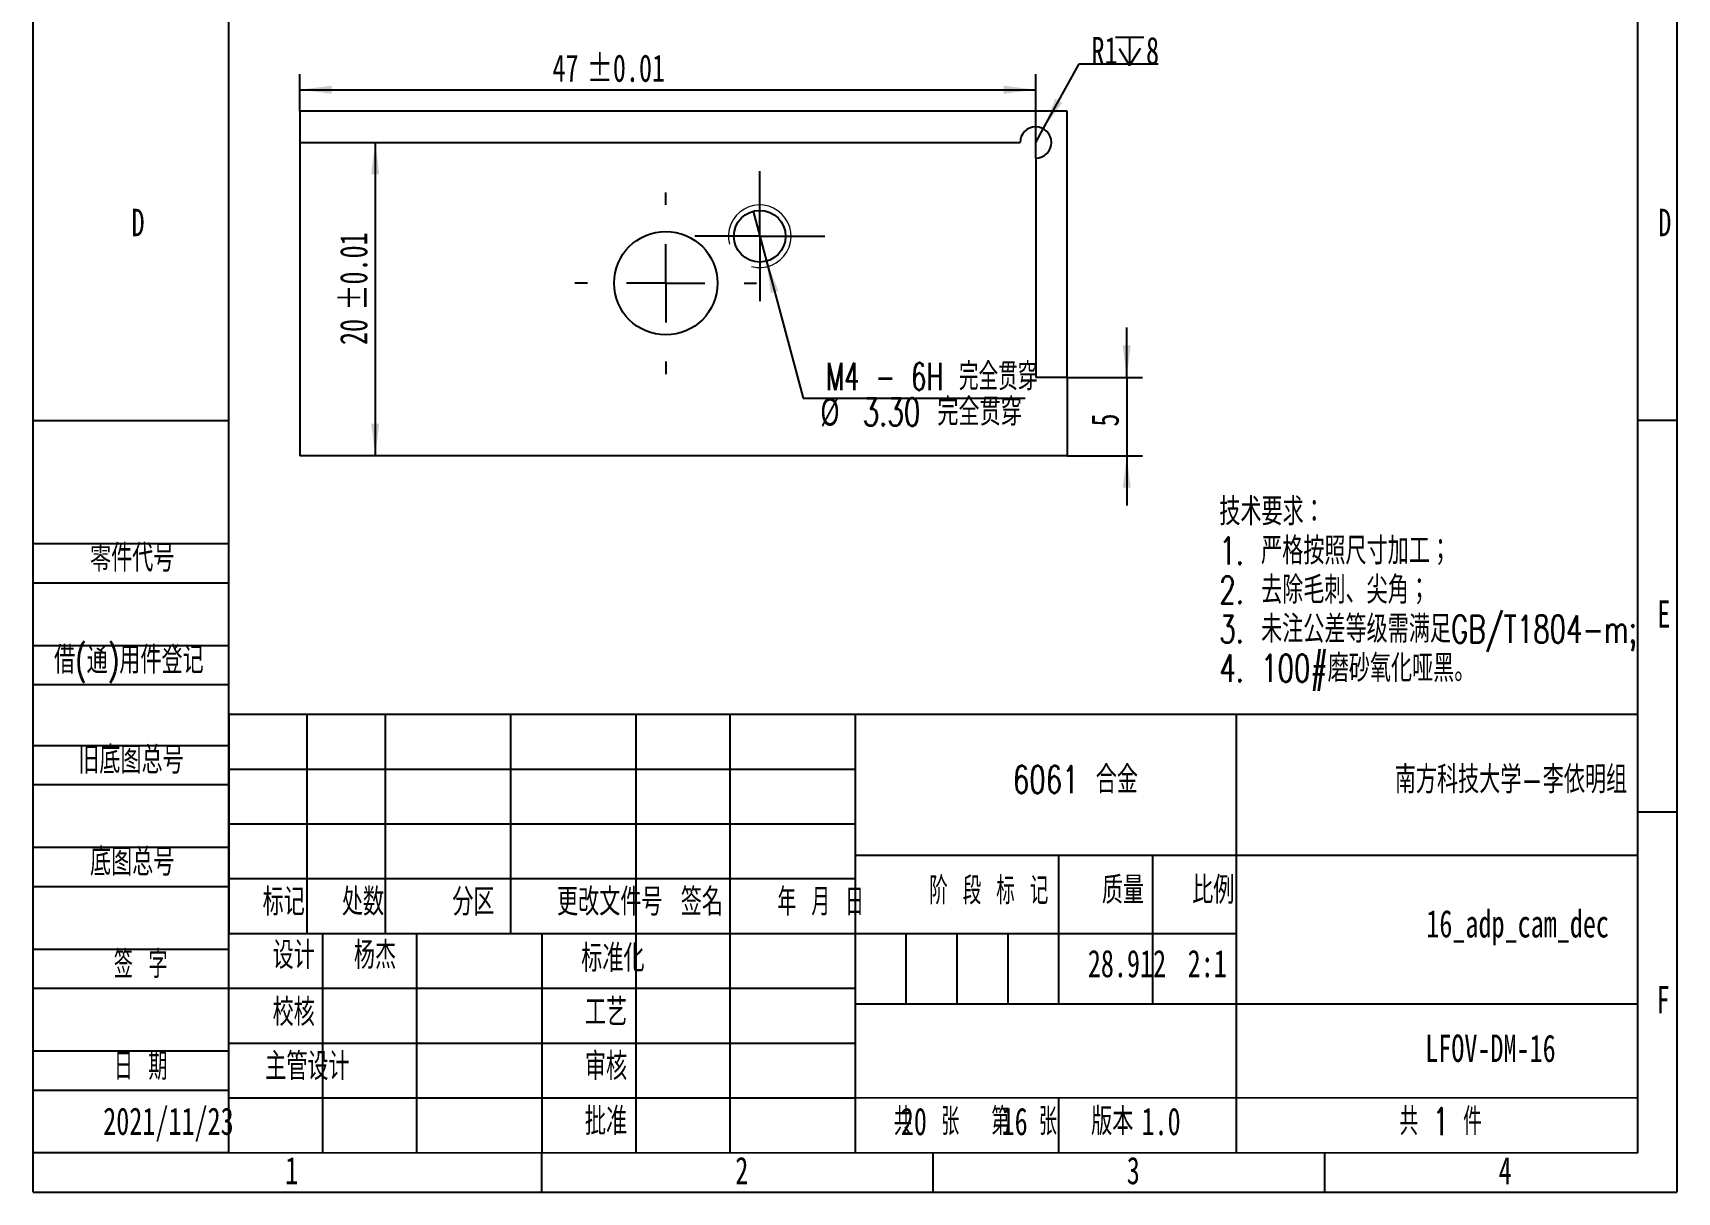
# Model space of a CAD drawing. Header units: millimetres. Extents: x 0 to 210, y 0 to 297.
# Drawn here: x 0 to 210, y 0 to 148 of the extents above; entities that cross this region are included whole.
import ezdxf

# ---------------------------------------------------------------- set-up
doc = ezdxf.new("R2010")
doc.units = ezdxf.units.MM
doc.layers.add('图框', color=7, linetype='Continuous')
doc.layers.add('图纸格式', color=7, linetype='Continuous')
doc.layers.add('根据设置的颜色创建', color=7, linetype='Continuous', lineweight=25)
doc.styles.add('SLDTEXTSTYLE0', font='TXT', dxfattribs={"width": 0.7, "bigfont": 'bigfont'})
doc.styles.add('SLDTEXTSTYLE1', font='TXT', dxfattribs={"width": 0.62, "bigfont": 'bigfont'})
doc.styles.add('SLDTEXTSTYLE2', font='TXT', dxfattribs={"width": 0.614286, "bigfont": 'bigfont'})
doc.styles.add('SLDTEXTSTYLE3', font='TXT', dxfattribs={"width": 0.6, "bigfont": 'bigfont'})
doc.styles.add('SLDTEXTSTYLE4', font='TXT', dxfattribs={"width": 0.633333, "bigfont": 'bigfont'})
doc.styles.add('SLDTEXTSTYLE5', font='TXT', dxfattribs={"width": 0.7})
doc.styles.add('SLDTEXTSTYLE7', font='TXT', dxfattribs={"width": 0.65, "bigfont": 'bigfont'})
doc.dimstyles.new('SLDDIMSTYLE1', dxfattribs={"dimtxt": 3.5, "dimasz": 4.08, "dimexe": 0, "dimexo": 0.0625, "dimgap": 0.875, "dimtad": 2, "dimlfac": 0.5, "dimrnd": 1e-09, "dimzin": 12, "dimdsep": 46, "dimtxsty": 'SLDTEXTSTYLE5', "dimsah": 1, "dimcen": 0.09, "dimadec": 0, "dimazin": 3, "dimtol": 1, "dimtp": 0.01, "dimtm": 0.01, "dimtfac": 1, "dimtofl": 0, "dimtmove": 0, "dimatfit": 3, "dimfxl": 0, "dimfrac": 2, "dimtolj": 1, "dimarcsym": 0})
doc.dimstyles.new('SLDDIMSTYLE7', dxfattribs={"dimtxt": 3.5, "dimasz": 4.08, "dimexe": 0, "dimexo": 0.0625, "dimgap": 0.875, "dimtad": 0, "dimtih": 1, "dimtoh": 1, "dimlfac": 0.5, "dimrnd": 1e-09, "dimzin": 12, "dimdsep": 46, "dimtxsty": 'SLDTEXTSTYLE5', "dimsah": 1, "dimcen": 0, "dimadec": 0, "dimazin": 3, "dimtfac": 1, "dimtofl": 0, "dimtmove": 0, "dimatfit": 3, "dimfxl": 0, "dimfrac": 2, "dimtolj": 1, "dimtzin": 12, "dimarcsym": 0})
doc.dimstyles.new('SLDDIMSTYLE8', dxfattribs={"dimtxt": 3.5, "dimasz": 4.08, "dimexe": 0, "dimexo": 0.0625, "dimgap": 0.875, "dimtad": 0, "dimtih": 1, "dimtoh": 1, "dimdec": 6, "dimlfac": 0.5, "dimrnd": 1e-09, "dimzin": 12, "dimdsep": 46, "dimtxsty": 'SLDTEXTSTYLE5', "dimblk1": 'NONE', "dimsah": 1, "dimcen": 0, "dimadec": 0, "dimazin": 3, "dimtfac": 1, "dimtmove": 0, "dimatfit": 3, "dimldrblk": 'NONE', "dimfxl": 0, "dimfrac": 2, "dimtolj": 1, "dimtzin": 12, "dimarcsym": 0})
doc.dimstyles.new('SLDDIMSTYLE9', dxfattribs={"dimtxt": 3.5, "dimasz": 4.08, "dimexe": 0, "dimexo": 0.0625, "dimgap": 0.875, "dimtad": 2, "dimlfac": 0.5, "dimrnd": 1e-09, "dimzin": 12, "dimdsep": 46, "dimtxsty": 'SLDTEXTSTYLE5', "dimsah": 1, "dimcen": 0.09, "dimadec": 0, "dimazin": 3, "dimtfac": 1, "dimtmove": 0, "dimatfit": 0, "dimfxl": 0, "dimfrac": 2, "dimtolj": 1, "dimtzin": 12, "dimarcsym": 0})

# ---------------------------------------------------------------- blocks, each defined once
blk = doc.blocks.new('SW_NOTE_0')
at = {"layer": '图纸格式', "color": 0, "char_height": 3.5, "attachment_point": 1, "style": 'SLDTEXTSTYLE0'}
for s, insert in [('技术要求：', (0, 4.51)), ('1. 严格按照尺寸加工；', (0, -0.49)), ('2. 去除毛刺、尖角；', (0, -5.49)), ('3. 未注公差等级需满足GB/T1804-m;', (0, -10.49)), ('4. 100#磨砂氧化哑黑。', (0, -15.49))]:
    blk.add_mtext(s, dxfattribs=dict(at, insert=insert))
blk = doc.blocks.new('_D_15')
at = {"layer": '根据设置的颜色创建'}
for p, q in [((91.98, 125.22), (93.69, 118.85)), ((93.69, 118.85), (98.38, 101.35)), ((98.38, 101.35), (126.72, 101.35))]:
    blk.add_line(p, q, dxfattribs=at)
blk.add_solid([(93.69, 118.85), (94.25, 114.77), (95.23, 115.04)], dxfattribs=at)
at = {"layer": '根据设置的颜色创建', "char_height": 3.5, "attachment_point": 1}
for s, insert, style in [('M4 - 6H 完全贯穿', (101.28, 105.86), 'SLDTEXTSTYLE7'), ('%%c', (100.56, 101.36), 'SLDTEXTSTYLE5'), ('3.30 完全贯穿', (105.99, 101.34), 'SLDTEXTSTYLE0')]:
    blk.add_mtext(s, dxfattribs=dict(at, insert=insert, style=style))
blk = doc.blocks.new('_None')
blk = doc.blocks.new('_D_16')
at = {"layer": '根据设置的颜色创建'}
for p, q in [((34.08, 138.01), (34.08, 142.74)), ((34.08, 140.74), (128.08, 140.74)), ((128.08, 132.01), (128.08, 142.74))]:
    blk.add_line(p, q, dxfattribs=at)
for points in [[(34.08, 140.74), (38.16, 140.23), (38.16, 141.25)], [(128.08, 140.74), (124, 141.25), (124, 140.23)]]:
    blk.add_solid(points, dxfattribs=at)
at = {"layer": '根据设置的颜色创建', "char_height": 3.5, "attachment_point": 1, "style": 'SLDTEXTSTYLE5'}
for s, insert in [('47', (66.36, 145.25)), ('±0.01', (70.74, 145.25))]:
    blk.add_mtext(s, dxfattribs=dict(at, insert=insert))
blk = doc.blocks.new('_D_17')
at = {"layer": '根据设置的颜色创建'}
blk.add_line((43.72, 134.01), (43.72, 94.01), dxfattribs=at)
for points in [[(43.72, 134.01), (43.21, 129.93), (44.23, 129.93)], [(43.72, 94.01), (44.23, 98.09), (43.21, 98.09)]]:
    blk.add_solid(points, dxfattribs=at)
at = {"layer": '根据设置的颜色创建', "char_height": 3.5, "attachment_point": 1, "rotation": 90, "style": 'SLDTEXTSTYLE5'}
for s, insert in [('±0.01', (39.21, 112.53)), ('20', (39.21, 108.14))]:
    blk.add_mtext(s, dxfattribs=dict(at, insert=insert))
blk = doc.blocks.new('_D_18')
at = {"layer": '根据设置的颜色创建'}
for p, q in [((139.71, 104.01), (139.71, 110.36)), ((132.08, 104.01), (141.71, 104.01)), ((139.71, 104.01), (139.71, 94.01)), ((132.08, 94.01), (141.71, 94.01)), ((139.71, 94.01), (139.71, 87.66))]:
    blk.add_line(p, q, dxfattribs=at)
for points in [[(139.71, 104.01), (140.21, 108.09), (139.2, 108.09)], [(139.71, 94.01), (139.2, 89.93), (140.21, 89.93)]]:
    blk.add_solid(points, dxfattribs=at)
at = {"layer": '根据设置的颜色创建', "insert": (135.19, 97.73), "char_height": 3.5, "attachment_point": 1, "rotation": 90, "style": 'SLDTEXTSTYLE5'}
blk.add_mtext('5', dxfattribs=at)
blk = doc.blocks.new('SW_SYMBOL_HOLE_DEPTH')
at = {"layer": '根据设置的颜色创建', "color": 0}
for p, q in [((0, 875), (800, 875)), ((100, 555), (400, 75)), ((400, 875), (400, 75)), ((700, 555), (400, 75))]:
    blk.add_line(p, q, dxfattribs=at)
blk = doc.blocks.new('_D_19')
at = {"layer": '根据设置的颜色创建'}
for p, q in [((129.05, 135.76), (133.62, 144.03)), ((133.62, 144.03), (143.7, 144.03)), ((128.08, 134.01), (129.05, 135.76))]:
    blk.add_line(p, q, dxfattribs=at)
blk.add_solid([(129.05, 135.76), (131.46, 139.08), (130.57, 139.57)], dxfattribs=at)
at = {"layer": '根据设置的颜色创建', "xscale": 0.004511737089201878, "yscale": 0.004511737089201878, "zscale": 0.004511737089201878}
blk.add_blockref('SW_SYMBOL_HOLE_DEPTH', (138.27, 143.5), dxfattribs=at)
at = {"layer": '根据设置的颜色创建', "char_height": 3.5, "attachment_point": 1, "style": 'SLDTEXTSTYLE5'}
for s, insert in [('R1', (135.2, 147.49)), ('8', (142.17, 147.49))]:
    blk.add_mtext(s, dxfattribs=dict(at, insert=insert))
blk = doc.blocks.new('SW_CENTERMARKSYMBOL_2')
at = {"layer": '根据设置的颜色创建', "color": 0}
for p, q in [((0, 10), (0, 11.6)), ((0, 0), (0, 5)), ((-10, 0), (-11.6, 0)), ((0, 0), (-5, 0)), ((0, 0), (0, -5)), ((0, 0), (5, 0)), ((10, 0), (11.6, 0)), ((0, -10), (0, -11.6))]:
    blk.add_line(p, q, dxfattribs=at)
blk = doc.blocks.new('SW_CENTERMARKSYMBOL_3')
at = {"layer": '根据设置的颜色创建', "color": 0}
for p, q in [((0, 5), (0, 8.3)), ((0, 0), (0, 5)), ((-5, 0), (-8.3, 0)), ((0, 0), (-5, 0)), ((0, 0), (0, -5)), ((0, 0), (5, 0)), ((5, 0), (8.3, 0)), ((0, -5), (0, -8.3))]:
    blk.add_line(p, q, dxfattribs=at)

msp = doc.modelspace()

# ---------------------------------------------------------------- linework, layer by layer
at = {"color": 7, "linetype": 'Continuous', "lineweight": 25}
for p, q in [((132.0775218, 138.0059226), (34.0775218, 138.0059226)), ((34.0775218, 138.0059226), (34.0775218, 134.0059226)), ((132.0775218, 104.0059226), (132.0775218, 138.0059226)), ((34.0775218, 134.0059226), (126.0775218, 134.0059226)), ((34.0775218, 134.0059226), (34.0775218, 94.0059226)), ((128.0775218, 132.0059226), (128.0775218, 104.0059226)), ((132.0775218, 104.0059226), (128.0775218, 104.0059226)), ((132.0775218, 104.0059226), (132.0775218, 94.0059226)), ((132.0775218, 94.0059226), (34.0775218, 94.0059226))]:
    msp.add_line(p, q, dxfattribs=at)
for centre, radius in [((92.8335218, 122.0349011), 3.3), ((80.8335218, 116.0349011), 6.6)]:
    msp.add_circle(centre, radius, dxfattribs=at)
msp.add_arc((128.0775218, 134.0059226), 2, 270, 180, dxfattribs=at)
at = {"color": 7, "linetype": 'Continuous', "lineweight": 18}
msp.add_arc((92.8335218, 122.0349011), 4, 255, 195, dxfattribs=at)
at = {"layer": '图框'}
for p, q in [((0, 297), (0, 0)), ((210, 0), (210, 297)), ((0, 98.5), (25, 98.5)), ((210, 98.5), (205, 98.5)), ((0, 82.7905937), (25, 82.7905937)), ((0, 77.7905937), (25, 77.7905937)), ((0, 69.7905937), (25, 69.7905937)), ((0, 64.7905937), (25, 64.7905937)), ((25.0132567, 61.0216466), (24.9981028, 5.0216486)), ((0, 57), (25, 57)), ((25, 54), (105, 54)), ((0, 52), (25, 52)), ((210, 48.5), (205, 48.5)), ((25, 47), (105, 47)), ((0, 44), (25, 44)), ((0, 39), (25, 39)), ((111.5, 33), (111.5, 24)), ((118, 33), (118, 24)), ((124.5, 33), (124.5, 24)), ((0, 31), (25, 31)), ((0, 26), (25, 26)), ((0, 18), (25, 18)), ((0, 13), (25, 13)), ((-0.0018962, 5.0284138), (24.9981028, 5.0216486)), ((64.9999923, -0.0284139), (64.9999923, 4.9715861)), ((153.6900128, 4.9971558), (153.6900128, 4.986824)), ((165, -0.0284139), (165, 4.9837635)), ((-0.0000077, -0.0284139), (209.9999923, -0.0284139))]:
    msp.add_line(p, q, dxfattribs=at)
at = {"layer": '图框', "lineweight": 25}
for p, q in [((25, 292), (25, 5)), ((205, 4.9729393), (205, 292)), ((25, 61), (205, 61)), ((35, 61), (35, 33)), ((45, 61), (45, 33)), ((61, 61), (61, 33)), ((77, 61), (77, 5)), ((89, 61), (89, 5)), ((105, 61), (105, 4.9999997)), ((153.6900128, 60.9868322), (153.6900128, 4.9971558)), ((105, 43), (205, 43)), ((131, 43), (131, 24)), ((143, 43), (143, 24)), ((25, 40), (105, 40)), ((25, 33), (105, 33)), ((37, 33), (37, 5)), ((49, 33), (49, 5)), ((64.9999923, 32.9715861), (64.9999923, 4.9715861)), ((105.013297, 32.9868281), (153.6900128, 32.9868281)), ((25, 26), (105, 26)), ((105, 24), (205, 24)), ((25, 19), (105, 19)), ((24.9999971, 12.0216484), (105, 12.0216484)), ((105, 12.0216484), (205, 12.0487089)), ((131, 12.0286841), (131, 4.992964)), ((24.9981028, 5.0216486), (205, 4.9729393)), ((114.9990514, -0.0284139), (114.9990514, 4.997294))]:
    msp.add_line(p, q, dxfattribs=at)

# ---------------------------------------------------------------- block references
at = {"layer": '图纸格式'}
msp.add_blockref('SW_NOTE_0', (151.5303532, 84.1096337), dxfattribs=at)
at = {"layer": '根据设置的颜色创建'}
for name, p in [('SW_CENTERMARKSYMBOL_3', (92.8335218, 122.0349011)), ('SW_CENTERMARKSYMBOL_2', (80.8335218, 116.0349011))]:
    msp.add_blockref(name, p, dxfattribs=at)

# ---------------------------------------------------------------- texts
at = {"layer": '图框', "char_height": 3.5}
for s, insert, attachment_point, style in [('D', (13.4296875, 125.5357757), 2, 'SLDTEXTSTYLE5'), ('D', (208.4296875, 125.5357757), 2, 'SLDTEXTSTYLE5'), ('零件代号', (7.2921167, 82.703292), 1, 'SLDTEXTSTYLE0'), ('E', (208.3178819, 75.5357757), 2, 'SLDTEXTSTYLE5'), ('借(通)用件登记', (2.7046163, 69.6777326), 1, 'SLDTEXTSTYLE0'), ('旧底图总号', (5.7921164, 56.9053), 1, 'SLDTEXTSTYLE0'), ('6061 合金', (133.1513393, 54.3990529), 2, 'SLDTEXTSTYLE0'), ('南方科技大学-李依明组', (188.7790183, 54.3990529), 2, 'SLDTEXTSTYLE0'), ('底图总号', (7.2921167, 43.8852641), 1, 'SLDTEXTSTYLE0'), ('阶 段 标 记', (122.0830501, 40.2162471), 2, 'SLDTEXTSTYLE2'), ('质量', (139.226661, 40.2861817), 2, 'SLDTEXTSTYLE0'), ('比例', (150.7591423, 40.2861817), 2, 'SLDTEXTSTYLE0'), ('标记', (32.0401075, 38.7885598), 2, 'SLDTEXTSTYLE0'), ('处数', (42.160637, 38.7885598), 2, 'SLDTEXTSTYLE0'), ('分区', (56.2599008, 38.7885598), 2, 'SLDTEXTSTYLE0'), ('更改文件号', (73.6804743, 38.7885598), 2, 'SLDTEXTSTYLE0'), ('签名', (85.4411077, 38.7885598), 2, 'SLDTEXTSTYLE0'), ('年 月 日', (100.6172965, 38.7885598), 2, 'SLDTEXTSTYLE1'), ('16_adp_cam_dec', (189.6321441, 35.9934112), 2, 'SLDTEXTSTYLE5'), ('设计', (33.310827, 31.9727612), 2, 'SLDTEXTSTYLE0'), ('杨杰', (43.691887, 31.9727615), 2, 'SLDTEXTSTYLE0'), ('标准化', (74.0740412, 31.5920386), 2, 'SLDTEXTSTYLE0'), ('签 字', (13.7674931, 30.806994), 2, 'SLDTEXTSTYLE4'), ('28.912', (139.7349019, 30.9083536), 2, 'SLDTEXTSTYLE5'), ('2:1', (149.9862256, 30.9083536), 2, 'SLDTEXTSTYLE5'), ('F', (208.2243055, 26.2857757), 2, 'SLDTEXTSTYLE5'), ('校核', (33.310827, 24.7021677), 2, 'SLDTEXTSTYLE0'), ('工艺', (73.1966105, 24.7021677), 2, 'SLDTEXTSTYLE0'), ('LFOV-DM-16', (186.158879, 20.0842047), 2, 'SLDTEXTSTYLE5'), ('日 期', (13.7674931, 17.7869982), 2, 'SLDTEXTSTYLE4'), ('主管设计', (35.0608271, 17.7879105), 2, 'SLDTEXTSTYLE0'), ('审核', (73.1966105, 17.7973832), 2, 'SLDTEXTSTYLE0'), ('2021/11/23', (17.3105192, 10.7783984), 2, 'SLDTEXTSTYLE5'), ('批准', (73.199041, 10.7783982), 2, 'SLDTEXTSTYLE0'), ('共  张', (114.1366995, 10.7483197), 2, 'SLDTEXTSTYLE3'), ('20', (110.8485013, 10.74832), 1, 'SLDTEXTSTYLE5'), ('第  张', (126.6114846, 10.7483197), 2, 'SLDTEXTSTYLE3'), ('16', (123.7235415, 10.74832), 1, 'SLDTEXTSTYLE5'), ('版本', (137.8522733, 10.7483197), 2, 'SLDTEXTSTYLE0'), ('1.0', (141.5890189, 10.74832), 1, 'SLDTEXTSTYLE5'), ('共 1 件', (174.5523602, 10.7483197), 1, 'SLDTEXTSTYLE1'), ('1', (33.0444444, 4.4756795), 2, 'SLDTEXTSTYLE5'), ('2', (90.5444444, 4.4756795), 2, 'SLDTEXTSTYLE5'), ('3', (140.5444444, 4.4756795), 2, 'SLDTEXTSTYLE5'), ('4', (188.0444444, 4.4756795), 2, 'SLDTEXTSTYLE5')]:
    msp.add_mtext(s, dxfattribs=dict(at, insert=insert, attachment_point=attachment_point, style=style))

# ---------------------------------------------------------------- dimensions: what is measured, and where the dimension line sits
at = {"layer": '根据设置的颜色创建'}
dim = msp.add_radius_dim(center=(128.0775218, 134.0059226), mpoint=(129.0451392, 135.7562702), text='<>{\\fGDT;x}8', dimstyle='SLDDIMSTYLE7', dxfattribs=at)
dim.commit()
dim.dimension.update_dxf_attribs({"geometry": '_D_19', "text_midpoint": (139.4528742, 145.6681703), "dimtype": 164})
dim = msp.add_linear_dim(base=(128.0775218, 140.7376345), p1=(34.0775218, 138.0059226), p2=(128.0775218, 132.0059226), dimstyle='SLDDIMSTYLE1', dxfattribs=at)
dim.commit()
dim.dimension.update_dxf_attribs({"geometry": '_D_16', "text_midpoint": (73.2595009, 140.7376345), "dimtype": 160})
for base, p1, p2, dimstyle, picture, middle in [((43.7218609, 94.0059226), (34.0775218, 134.0059226), (34.0775218, 94.0059226), 'SLDDIMSTYLE1', '_D_17', (43.7218609, 115.0440076)), ((139.7050456, 94.0059226), (132.0775218, 104.0059226), (132.0775218, 94.0059226), 'SLDDIMSTYLE9', '_D_18', (139.7050456, 98.5001698))]:
    dim = msp.add_linear_dim(base=base, p1=p1, p2=p2, angle=90, dimstyle=dimstyle, dxfattribs=at)
    dim.commit()
    dim.dimension.update_dxf_attribs({"geometry": picture, "text_midpoint": middle, "dimtype": 160})
dim = msp.add_diameter_dim_2p(p1=(91.9794934, 125.2224763), p2=(93.6875503, 118.8473259), text=' M4 - 6H 完全贯穿\\P%%c 3.30 完全贯穿\\P', dimstyle='SLDDIMSTYLE8', override={"dimpost": '<>'}, dxfattribs=at)
dim.commit()
dim.dimension.update_dxf_attribs({"geometry": '_D_15', "text_midpoint": (113.3437618, 101.2518411), "dimtype": 163})

doc.saveas('drawing.dxf')
